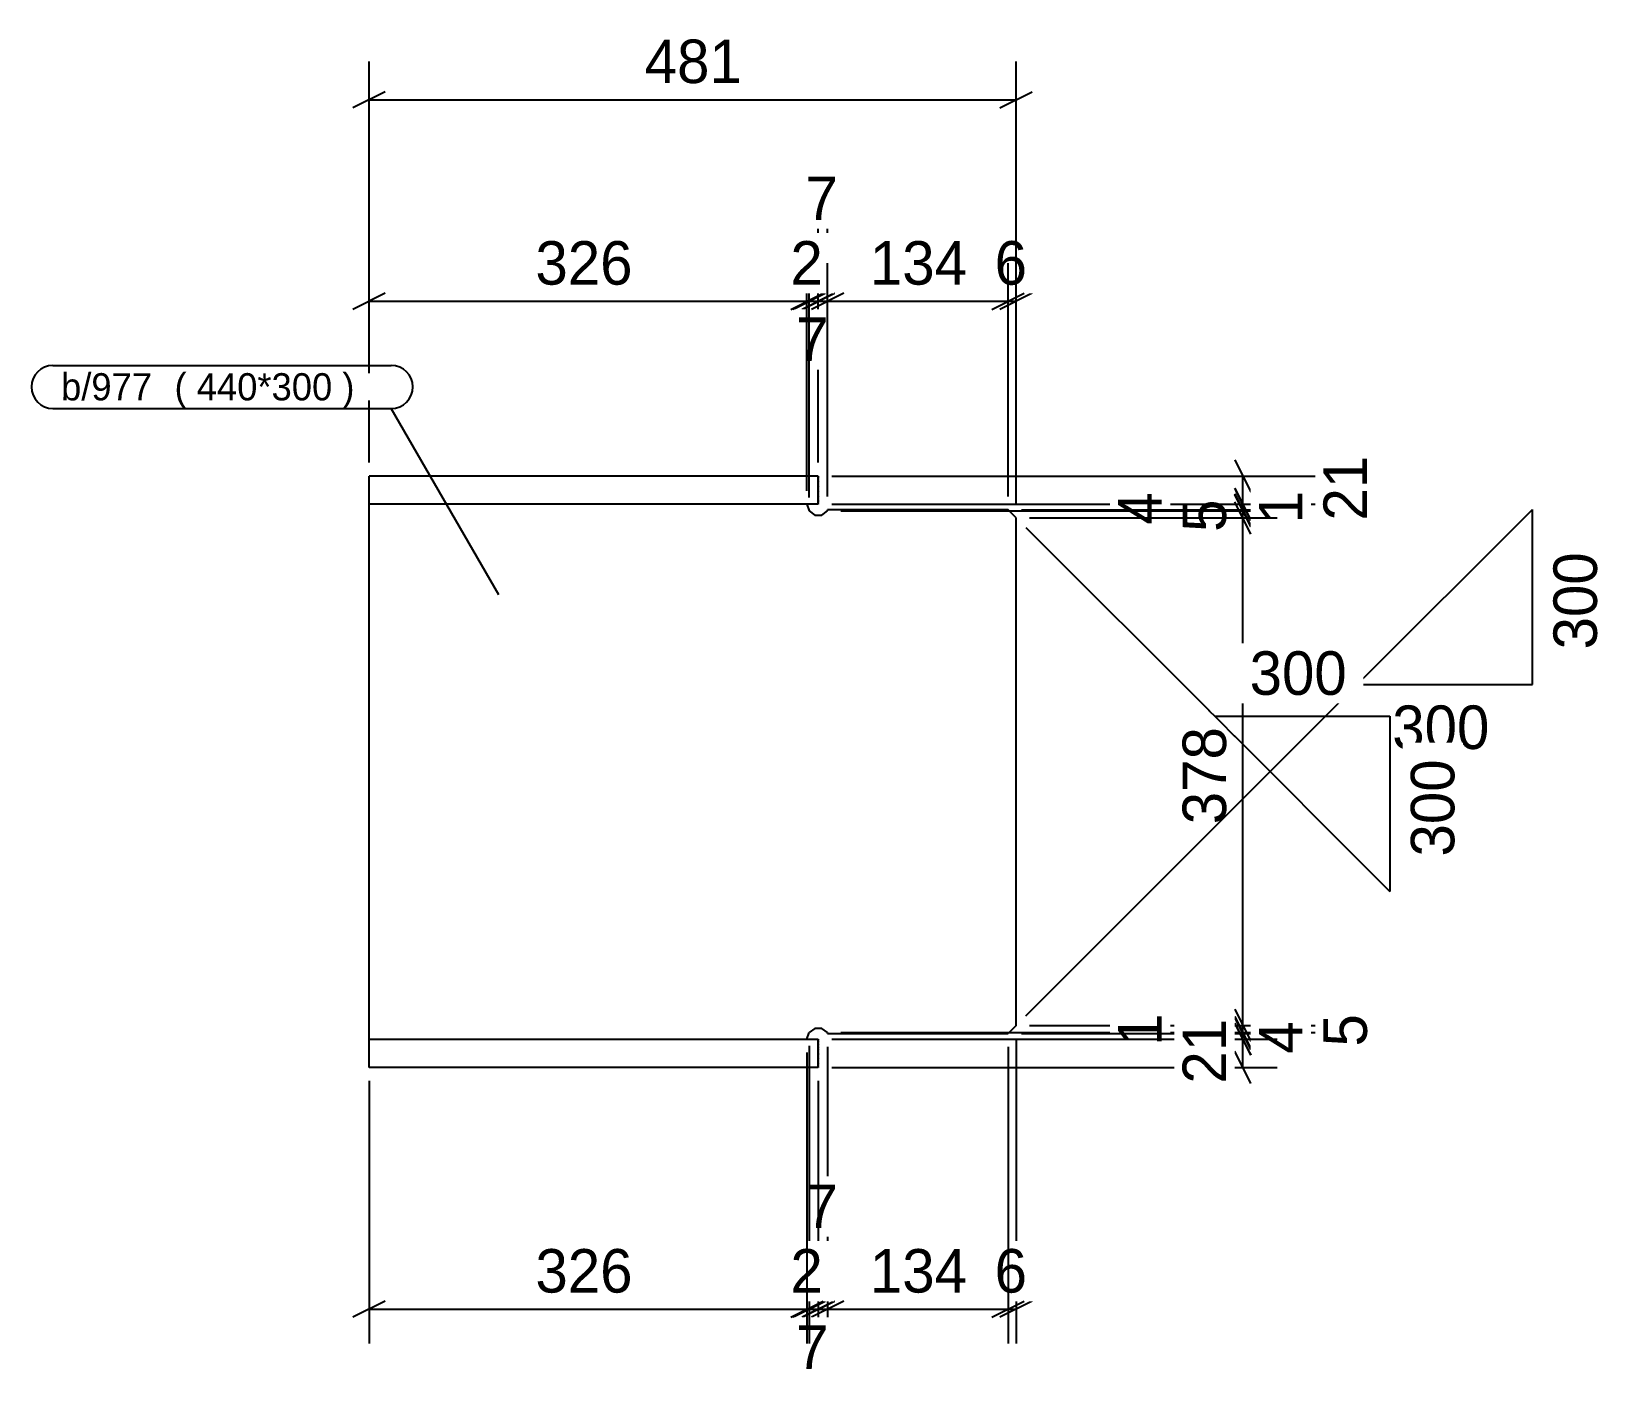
# Model space of a CAD drawing. Header units: millimetres. Extents: x 32 to 1203, y 26 to 1027.
import ezdxf

# ---------------------------------------------------------------- set-up
doc = ezdxf.new("R2010")
doc.units = ezdxf.units.MM
doc.linetypes.add('DXK_LINE_DOT4', pattern=[0.9408, 0.4704, -0.4704])
doc.styles.add('Comic Sans MS', font='COMIC.TTF', dxfattribs={"height": 0.2})

msp = doc.modelspace()

# ---------------------------------------------------------------- linework, layer by layer
at = {"color": 8, "linetype": 'Continuous'}
for p, q in [((283.1, 706.4), (283.1, 1004.8)), ((295.1, 982.4), (271.1, 970.4)), ((283.1, 976.4), (764.5, 976.4)), ((752.5, 970.4), (776.5, 982.4)), ((617.3, 706.4), (617.3, 902.8)), ((624.3, 681.2), (624.3, 902.8)), ((283.1, 706.4), (283.1, 854.8)), ((608.9, 685.4), (608.9, 854.8)), ((610.5, 680.5), (610.5, 852)), ((617.3, 706.4), (617.3, 852)), ((758.5, 681.2), (758.5, 854.8)), ((764.5, 675.2), (764.5, 854.8)), ((295.1, 832.4), (271.1, 820.4)), ((596.9, 820.4), (620.9, 832.4)), ((598.5, 820.4), (622.5, 832.4)), ((605.3, 820.4), (629.3, 832.4)), ((629.3, 832.4), (605.3, 820.4)), ((636.3, 832.4), (612.3, 820.4)), ((746.5, 820.4), (770.5, 832.4)), ((776.5, 832.4), (752.5, 820.4)), ((283.1, 826.4), (608.9, 826.4)), ((608.9, 826.4), (610.5, 826.4)), ((610.5, 826.4), (617.3, 826.4)), ((617.3, 826.4), (624.3, 826.4)), ((624.3, 826.4), (758.5, 826.4)), ((758.5, 826.4), (764.5, 826.4)), ((627.3, 696.4), (1009.5, 696.4)), ((933.1, 675.4), (933.1, 696.4)), ((927.1, 682.5), (939.1, 658.5)), ((634.1, 670.5), (958.7, 670.5)), ((939.1, 653.2), (927.1, 677.2)), ((933.1, 671.2), (933.1, 675.4)), ((933.1, 670.5), (933.1, 671.2)), ((933.1, 665.2), (933.1, 670.5)), ((1148.6, 541.3), (1148.6, 671.6)), ((774.5, 665.2), (958.7, 665.2)), ((933.1, 287.6), (933.1, 665.2)), ((1018.2, 541.3), (1148.6, 541.3)), ((927.1, 299.6), (939.1, 275.6)), ((927.1, 299.6), (939.1, 275.6)), ((939.1, 270.3), (927.1, 294.3)), ((927.1, 294.3), (939.1, 270.3)), ((939.1, 269.6), (927.1, 293.6)), ((927.1, 293.6), (939.1, 269.6)), ((634.1, 282.3), (1009.5, 282.3)), ((634.1, 282.3), (958.7, 282.3)), ((768.5, 281.6), (958.7, 281.6)), ((774.5, 287.6), (958.7, 287.6)), ((774.5, 287.6), (1009.5, 287.6)), ((939.1, 265.4), (927.1, 289.4)), ((933.1, 282.3), (933.1, 287.6)), ((933.1, 281.6), (933.1, 282.3)), ((933.1, 277.4), (933.1, 281.6)), ((624.3, 271.6), (624.3, 50.8)), ((624.3, 271.6), (624.3, 50.8)), ((758.5, 271.6), (758.5, 50.8)), ((764.5, 277.6), (764.5, 50.8)), ((933.1, 256.4), (933.1, 277.4)), ((283.1, 246.4), (283.1, 50.8)), ((617.3, 246.4), (617.3, 50.8)), ((295.1, 82.4), (271.1, 70.4)), ((598.5, 70.4), (622.5, 82.4)), ((605.3, 70.4), (629.3, 82.4)), ((629.3, 82.4), (605.3, 70.4)), ((636.3, 82.4), (612.3, 70.4)), ((636.3, 82.4), (612.3, 70.4)), ((746.5, 70.4), (770.5, 82.4)), ((776.5, 82.4), (752.5, 70.4)), ((283.1, 76.4), (608.9, 76.4)), ((608.9, 76.4), (610.5, 76.4)), ((610.5, 76.4), (617.3, 76.4)), ((617.3, 76.4), (624.3, 76.4)), ((624.3, 76.4), (758.5, 76.4)), ((758.5, 76.4), (764.5, 76.4))]:
    msp.add_line(p, q, dxfattribs=at)
at = {"color": 7, "linetype": 'Continuous'}
for p, q in [((48, 778.7), (299.7, 778.7)), ((48, 746.7), (299.7, 746.7)), ((379.7, 608.1), (299.7, 746.7)), ((283.1, 256.4), (283.1, 696.4)), ((617.3, 696.4), (283.1, 696.4)), ((617.3, 675.4), (617.3, 696.4)), ((617.3, 675.4), (283.1, 675.4)), ((608.9, 675.4), (610.5, 670.5)), ((610.5, 670.5), (614.7, 667.4)), ((619.9, 667.4), (624.1, 670.5)), ((624.1, 670.5), (624.3, 671.2)), ((758.5, 671.2), (624.3, 671.2)), ((764.5, 665.2), (758.5, 671.2)), ((614.7, 667.4), (619.9, 667.4)), ((764.5, 287.6), (764.5, 665.2)), ((608.9, 277.4), (610.5, 282.3)), ((614.7, 285.4), (610.5, 282.3)), ((619.9, 285.4), (614.7, 285.4)), ((624.1, 282.3), (619.9, 285.4)), ((624.3, 281.6), (624.1, 282.3)), ((624.3, 281.6), (758.5, 281.6)), ((764.5, 287.6), (758.5, 281.6)), ((283.1, 277.4), (617.3, 277.4)), ((617.3, 256.4), (617.3, 277.4)), ((617.3, 256.4), (283.1, 256.4))]:
    msp.add_line(p, q, dxfattribs=at)
at = {"color": 7, "linetype": 'DXK_LINE_DOT4'}
for p, q in [((617.3, 696.4), (617.3, 675.4)), ((624.1, 670.5), (624.3, 671.2)), ((624.1, 282.3), (624.3, 281.6)), ((617.3, 277.4), (617.3, 256.4))]:
    msp.add_line(p, q, dxfattribs=at)
at = {"color": 7, "linetype": 'Continuous'}
for centre, start, end in [((48, 762.7), 90, 270), ((299.7, 762.7), 270, 90)]:
    msp.add_arc(centre, 16, start, end, dxfattribs=at)

# ---------------------------------------------------------------- wipeouts: each hides what was drawn before it
at = {"color": 0}
for points in [[(565.9, 982.4), (565.9, 1027.2), (481.8, 1027.2), (481.8, 982.4)], [(491.5, 832.4), (491.5, 877.2), (400.5, 877.2), (400.5, 832.4)], [(733.5, 832.4), (733.5, 877.2), (649.3, 877.2), (649.3, 832.4)], [(132.4, 752.7), (132.4, 772.7), (54, 772.7), (54, 752.7)], [(1203, 652), (1158.2, 652), (1158.2, 561), (1203, 561)], [(1128.9, 486.9), (1128.9, 531.7), (1037.9, 531.7), (1037.9, 486.9)], [(927.1, 521.9), (882.3, 521.9), (882.3, 430.9), (927.1, 430.9)], [(491.5, 82.4), (491.5, 127.2), (400.5, 127.2), (400.5, 82.4)], [(733.5, 82.4), (733.5, 127.2), (649.3, 127.2), (649.3, 82.4)]]:
    msp.add_wipeout(points, dxfattribs=at)

# ---------------------------------------------------------------- next in the draw order: linework, layer by layer
at = {"color": 8, "linetype": 'Continuous'}
for p, q in [((912.2, 517.6), (1042.5, 387.2)), ((912.2, 517.6), (1042.5, 517.6)), ((1042.5, 517.6), (1042.5, 387.2))]:
    msp.add_line(p, q, dxfattribs=at)

# ---------------------------------------------------------------- next in the draw order: texts
at = {"color": 3, "style": 'Comic Sans MS'}
for s, p in [('481', (488.2, 988.8)), ('326', (406.9, 838.8)), ('134', (655.7, 838.8)), ('300', (1044.3, 493.3)), ('326', (406.9, 88.8)), ('134', (655.7, 88.8))]:
    msp.add_text(s, height=32.38, dxfattribs=at).set_placement(p)
for s, p in [('300', (1196.6, 567.4)), ('378', (920.7, 437.3))]:
    msp.add_text(s, height=32.38, rotation=90.0002, dxfattribs=at).set_placement(p)

# ---------------------------------------------------------------- next in the draw order: wipeouts: each hides what was drawn before it
at = {"color": 0}
for points in [[(640.2, 880.4), (640.2, 925.2), (601.4, 925.2), (601.4, 880.4)], [(781, 832.4), (781, 877.2), (742.1, 877.2), (742.1, 832.4)], [(633.3, 775.6), (633.3, 820.4), (594.4, 820.4), (594.4, 775.6)], [(132.4, 752.7), (132.4, 772.7), (54, 772.7), (54, 752.7)], [(293.7, 752.7), (293.7, 772.7), (138.4, 772.7), (138.4, 752.7)], [(927.1, 687.3), (882.3, 687.3), (882.3, 648.4), (927.1, 648.4)], [(879.1, 298), (834.3, 298), (834.3, 266), (879.1, 266)], [(1031.9, 304.4), (987.1, 304.4), (987.1, 265.5), (1031.9, 265.5)], [(640.2, 130.4), (640.2, 175.2), (601.4, 175.2), (601.4, 130.4)], [(781, 82.4), (781, 127.2), (742.1, 127.2), (742.1, 82.4)]]:
    msp.add_wipeout(points, dxfattribs=at)

# ---------------------------------------------------------------- next in the draw order: linework, layer by layer
at = {"color": 8, "linetype": 'Continuous'}
for p, q in [((764.5, 675.2), (764.5, 1004.8)), ((608.9, 685.4), (608.9, 854.8)), ((610.5, 680.5), (610.5, 854.8)), ((758.5, 681.2), (758.5, 854.8)), ((596.9, 820.4), (620.9, 832.4)), ((622.5, 832.4), (598.5, 820.4)), ((746.5, 820.4), (770.5, 832.4)), ((927.1, 708.4), (939.1, 684.4)), ((939.1, 663.4), (927.1, 687.4)), ((927.1, 687.4), (939.1, 663.4)), ((939.1, 659.2), (927.1, 683.2)), ((927.1, 683.2), (939.1, 659.2)), ((939.1, 658.5), (927.1, 682.5)), ((627.3, 675.4), (1009.5, 675.4)), ((627.3, 675.4), (958.7, 675.4)), ((768.5, 671.2), (958.7, 671.2)), ((768.5, 281.6), (961.5, 281.6)), ((610.5, 272.3), (610.5, 48)), ((627.3, 277.4), (961.5, 277.4)), ((758.5, 271.6), (758.5, 50.8)), ((617.3, 246.4), (617.3, 48)), ((746.5, 70.4), (770.5, 82.4))]:
    msp.add_line(p, q, dxfattribs=at)

# ---------------------------------------------------------------- next in the draw order: texts
at = {"color": 3, "style": 'Comic Sans MS'}
for s, height, p in [('7', 32.4, (607.8, 886.8)), ('6', 32.4, (748.5, 838.8)), ('7', 32.4, (600.8, 782)), ('b/977', 20.23, (54, 752.7)), ('7', 32.4, (607.8, 136.8)), ('6', 32.4, (748.5, 88.8))]:
    msp.add_text(s, height=height, dxfattribs=at).set_placement(p)
for s, p in [('5', (920.7, 654.8)), ('1', (872.7, 272.4)), ('5', (1025.5, 271.9))]:
    msp.add_text(s, height=32.4, rotation=90.0002, dxfattribs=at).set_placement(p)

# ---------------------------------------------------------------- next in the draw order: wipeouts: each hides what was drawn before it
at = {"color": 0}
for points in [[(293.7, 752.7), (293.7, 772.7), (138.4, 772.7), (138.4, 752.7)], [(1096.9, 497.9), (1052.1, 497.9), (1052.1, 406.9), (1096.9, 406.9)]]:
    msp.add_wipeout(points, dxfattribs=at)

# ---------------------------------------------------------------- next in the draw order: texts
at = {"color": 3, "style": 'Comic Sans MS'}
msp.add_text('(\xa0440*300\xa0) ', height=20.234, dxfattribs=at).set_placement((138.4, 752.7))
msp.add_text('300', height=32.38, rotation=90.0002, dxfattribs=at).set_placement((1090.5, 413.3))

# ---------------------------------------------------------------- next in the draw order: wipeouts: each hides what was drawn before it
at = {"color": 0}
for points in [[(629.1, 832.4), (629.1, 877.2), (590.2, 877.2), (590.2, 832.4)], [(1031.9, 714.9), (987.1, 714.9), (987.1, 656.9), (1031.9, 656.9)], [(879.1, 692.7), (834.3, 692.7), (834.3, 653.9), (879.1, 653.9)], [(983.9, 298.9), (939.1, 298.9), (939.1, 260.1), (983.9, 260.1)], [(633.3, 25.6), (633.3, 70.4), (594.4, 70.4), (594.4, 25.6)]]:
    msp.add_wipeout(points, dxfattribs=at)

# ---------------------------------------------------------------- next in the draw order: linework, layer by layer
at = {"color": 8, "linetype": 'Continuous'}
for p, q in [((624.3, 681.2), (624.3, 854.8)), ((636.3, 832.4), (612.3, 820.4)), ((634.1, 670.5), (961.5, 670.5)), ((768.5, 671.2), (961.5, 671.2)), ((1018.2, 541.3), (1148.6, 671.6)), ((771.6, 658.1), (912.2, 517.6)), ((927.1, 289.4), (939.1, 265.4)), ((610.5, 272.3), (610.5, 50.8)), ((627.3, 277.4), (958.7, 277.4)), ((608.9, 267.4), (608.9, 50.8)), ((939.1, 244.4), (927.1, 268.4)), ((627.3, 256.4), (958.7, 256.4)), ((596.9, 70.4), (620.9, 82.4)), ((622.5, 82.4), (598.5, 70.4))]:
    msp.add_line(p, q, dxfattribs=at)

# ---------------------------------------------------------------- next in the draw order: texts
at = {"color": 3, "style": 'Comic Sans MS'}
for s, p in [('2', (596.6, 838.8)), ('7', (600.8, 32))]:
    msp.add_text(s, height=32.4, dxfattribs=at).set_placement(p)
for s, height, p in [('21', 32.38, (1025.5, 663.3)), ('4', 32.4, (872.7, 660.3)), ('4', 32.4, (977.5, 266.5))]:
    msp.add_text(s, height=height, rotation=90.0002, dxfattribs=at).set_placement(p)

# ---------------------------------------------------------------- next in the draw order: wipeouts: each hides what was drawn before it
at = {"color": 0}
for points in [[(983.9, 686.8), (939.1, 686.8), (939.1, 654.8), (983.9, 654.8)], [(927.1, 295.9), (882.3, 295.9), (882.3, 237.9), (927.1, 237.9)], [(629.1, 82.4), (629.1, 127.2), (590.2, 127.2), (590.2, 82.4)]]:
    msp.add_wipeout(points, dxfattribs=at)

# ---------------------------------------------------------------- next in the draw order: linework, layer by layer
at = {"color": 8, "linetype": 'Continuous'}
for p, q in [((939.1, 653.2), (927.1, 677.2)), ((774.5, 665.2), (958.7, 665.2)), ((771.6, 294.7), (1018.2, 541.3)), ((608.9, 267.4), (608.9, 50.8)), ((596.9, 70.4), (620.9, 82.4))]:
    msp.add_line(p, q, dxfattribs=at)

# ---------------------------------------------------------------- next in the draw order: texts
at = {"color": 3, "style": 'Comic Sans MS'}
for s, height, p in [('1', 32.4, (977.5, 661.2)), ('21', 32.38, (920.7, 244.3))]:
    msp.add_text(s, height=height, rotation=90.0002, dxfattribs=at).set_placement(p)
msp.add_text('2', height=32.4, dxfattribs=at).set_placement((596.6, 88.8))

# ---------------------------------------------------------------- next in the draw order: wipeouts: each hides what was drawn before it
at = {"color": 0}
msp.add_wipeout([(1022.8, 527.2), (1022.8, 572), (931.8, 572), (931.8, 527.2)], dxfattribs=at)

# ---------------------------------------------------------------- next in the draw order: texts
at = {"color": 3, "style": 'Comic Sans MS'}
msp.add_text('300', height=32.38, dxfattribs=at).set_placement((938.2, 533.6))

doc.saveas('drawing.dxf')
